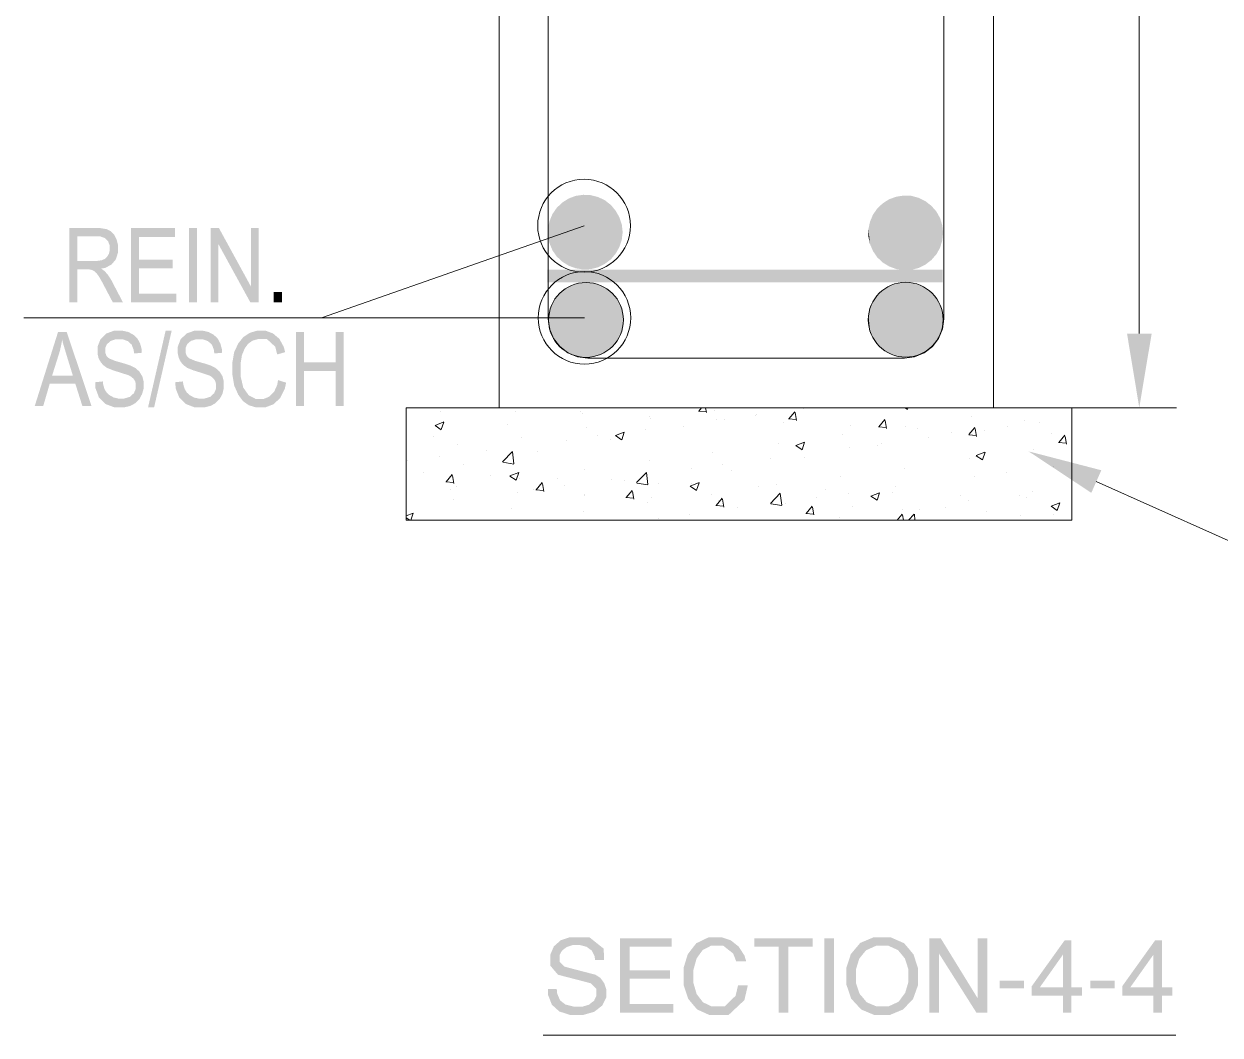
# Model space of a CAD drawing. Header units: millimetres. Extents: x 51.5 to 74.8, y 0.8 to 17.2.
# Drawn here: x 65.88 to 67.147, y 11.606 to 12.676 of the extents above; entities that cross this region are included whole.
import ezdxf

# ---------------------------------------------------------------- set-up
doc = ezdxf.new("R2010")
doc.units = ezdxf.units.MM
doc.layers.add('PDF_Geomertry', color=7, linetype='Continuous')
doc.layers.add('PDF_Solid Fills', color=7, linetype='Continuous')

msp = doc.modelspace()

# ---------------------------------------------------------------- hatches: boundary and pattern name
at = {"layer": 'PDF_Solid Fills', "transparency": 33554559}
h = msp.add_hatch(color=256, dxfattribs=at)
h.paths.add_polyline_path([(65.9286, 12.3813), (65.9286, 12.4598), (65.957, 12.4598), (65.9615, 12.4598), (65.9682, 12.4587), (65.9702, 12.4576), (65.9725, 12.4565), (65.9759, 12.4529), (65.9773, 12.4502), (65.9786, 12.4477), (65.98, 12.4418), (65.98, 12.4384), (65.98, 12.434), (65.9777, 12.4268), (65.9754, 12.424), (65.973, 12.4212), (65.9663, 12.4177), (65.9619, 12.417), (65.9637, 12.4159), (65.9665, 12.4138), (65.9673, 12.4127), (65.9693, 12.4104), (65.9726, 12.4054), (65.974, 12.4027), (65.9852, 12.3813), (65.9745, 12.3813), (65.9659, 12.3976), (65.9634, 12.4024), (65.9597, 12.4088), (65.9584, 12.4105), (65.9572, 12.4122), (65.9547, 12.4144), (65.9536, 12.4149), (65.9523, 12.4156), (65.949, 12.4162), (65.9469, 12.4162), (65.937, 12.4162), (65.937, 12.3813)])
h.paths.add_polyline_path([(65.937, 12.4252), (65.9554, 12.4252), (65.9584, 12.4252), (65.963, 12.4259), (65.9645, 12.4266), (65.9661, 12.4273), (65.9686, 12.4297), (65.9694, 12.4312), (65.9704, 12.4327), (65.9712, 12.4363), (65.9712, 12.4384), (65.9712, 12.4413), (65.9695, 12.4461), (65.9677, 12.4477), (65.9661, 12.4494), (65.9608, 12.4512), (65.9575, 12.4512), (65.937, 12.4512)])
for points in [[(65.9937, 12.3813), (65.9937, 12.4598), (66.0402, 12.4598), (66.0402, 12.4505), (66.0022, 12.4505), (66.0022, 12.4266), (66.0377, 12.4266), (66.0377, 12.4173), (66.0022, 12.4173), (66.0022, 12.3905), (66.0416, 12.3905), (66.0416, 12.3813)], [(66.0782, 12.3813), (66.0782, 12.4598), (66.0869, 12.4598), (66.1207, 12.3981), (66.1207, 12.4598), (66.1288, 12.4598), (66.1288, 12.3813), (66.1201, 12.3813), (66.0863, 12.4429), (66.0863, 12.3813)], [(65.9559, 12.2968), (65.964, 12.2976), (65.9643, 12.2944), (65.9657, 12.2894), (65.9669, 12.2876), (65.968, 12.2858), (65.9712, 12.2829), (65.9733, 12.2818), (65.9755, 12.2806), (65.9802, 12.2795), (65.9829, 12.2795), (65.9866, 12.2795), (65.9926, 12.2813), (65.9947, 12.2833), (65.9968, 12.2851), (65.9988, 12.2899), (65.9988, 12.2929), (65.9988, 12.2947), (65.9982, 12.2977), (65.9973, 12.299), (65.9966, 12.3002), (65.9943, 12.3024), (65.9927, 12.3033), (65.9912, 12.3041), (65.9845, 12.3063), (65.9794, 12.3079), (65.975, 12.3093), (65.9684, 12.3119), (65.9665, 12.3133), (65.9645, 12.3147), (65.9616, 12.3181), (65.9605, 12.3202), (65.9594, 12.3223), (65.9583, 12.327), (65.9583, 12.3297), (65.9583, 12.3344), (65.9615, 12.3423), (65.9645, 12.3452), (65.9676, 12.3483), (65.9759, 12.3513), (65.9811, 12.3513), (65.9847, 12.3513), (65.9909, 12.3499), (65.9937, 12.3484), (65.9963, 12.347), (66.0005, 12.343), (66.002, 12.3404), (66.0034, 12.3377), (66.0051, 12.3315), (66.0052, 12.3279), (65.997, 12.3272), (65.9966, 12.3309), (65.9944, 12.3366), (65.9925, 12.3384), (65.9905, 12.3402), (65.985, 12.3422), (65.9813, 12.3422), (65.9777, 12.3422), (65.9722, 12.3405), (65.9704, 12.3388), (65.9684, 12.3373), (65.9665, 12.3331), (65.9665, 12.3305), (65.9665, 12.3281), (65.9679, 12.3244), (65.9693, 12.3231), (65.9707, 12.3219), (65.977, 12.3193), (65.9819, 12.3179), (65.9866, 12.3166), (65.9933, 12.3144), (65.9952, 12.3134), (65.9983, 12.3119), (66.0027, 12.308), (66.0041, 12.3055), (66.0057, 12.303), (66.0072, 12.2972), (66.0072, 12.2938), (66.0072, 12.2904), (66.0055, 12.2843), (66.004, 12.2815), (66.0025, 12.2787), (65.9982, 12.2745), (65.9954, 12.273), (65.9927, 12.2716), (65.9862, 12.2701), (65.9823, 12.2701), (65.9763, 12.2701), (65.9668, 12.2737), (65.9633, 12.2773), (65.9597, 12.2809), (65.9561, 12.2906)], [(66.0408, 12.2968), (66.0488, 12.2976), (66.0491, 12.2944), (66.0507, 12.2894), (66.0518, 12.2876), (66.0529, 12.2858), (66.0562, 12.2829), (66.0583, 12.2818), (66.0604, 12.2806), (66.0652, 12.2795), (66.0679, 12.2795), (66.0716, 12.2795), (66.0776, 12.2813), (66.0797, 12.2833), (66.0818, 12.2851), (66.0838, 12.2899), (66.0838, 12.2929), (66.0838, 12.2947), (66.083, 12.2977), (66.0823, 12.299), (66.0815, 12.3002), (66.0793, 12.3024), (66.0777, 12.3033), (66.0762, 12.3041), (66.0695, 12.3063), (66.0644, 12.3079), (66.0598, 12.3093), (66.0533, 12.3119), (66.0515, 12.3133), (66.0495, 12.3147), (66.0465, 12.3181), (66.0454, 12.3202), (66.0444, 12.3223), (66.0433, 12.327), (66.0433, 12.3297), (66.0433, 12.3344), (66.0463, 12.3423), (66.0494, 12.3452), (66.0525, 12.3483), (66.0608, 12.3513), (66.0661, 12.3513), (66.0697, 12.3513), (66.0759, 12.3499), (66.0786, 12.3484), (66.0813, 12.347), (66.0855, 12.343), (66.0869, 12.3404), (66.0884, 12.3377), (66.09, 12.3315), (66.0901, 12.3279), (66.0819, 12.3272), (66.0816, 12.3309), (66.0794, 12.3366), (66.0773, 12.3384), (66.0754, 12.3402), (66.0698, 12.3422), (66.0663, 12.3422), (66.0627, 12.3422), (66.0572, 12.3405), (66.0552, 12.3388), (66.0534, 12.3373), (66.0515, 12.3331), (66.0515, 12.3305), (66.0515, 12.3281), (66.0529, 12.3244), (66.0543, 12.3231), (66.0557, 12.3219), (66.0619, 12.3193), (66.0668, 12.3179), (66.0716, 12.3166), (66.0783, 12.3144), (66.0802, 12.3134), (66.0832, 12.3119), (66.0876, 12.308), (66.0891, 12.3055), (66.0907, 12.303), (66.092, 12.2972), (66.092, 12.2938), (66.092, 12.2904), (66.0905, 12.2843), (66.089, 12.2815), (66.0873, 12.2787), (66.083, 12.2745), (66.0804, 12.273), (66.0776, 12.2716), (66.0711, 12.2701), (66.0672, 12.2701), (66.0613, 12.2701), (66.0518, 12.2737), (66.0482, 12.2773), (66.0447, 12.2809), (66.0409, 12.2906)], [(66.1494, 12.299), (66.158, 12.2963), (66.1566, 12.2898), (66.1516, 12.2799), (66.148, 12.2766), (66.1445, 12.2734), (66.1359, 12.2701), (66.1308, 12.2701), (66.1263, 12.2701), (66.1187, 12.2723), (66.1155, 12.2745), (66.1123, 12.2768), (66.1072, 12.2837), (66.1051, 12.2886), (66.103, 12.2933), (66.1011, 12.3047), (66.1011, 12.3113), (66.1011, 12.3177), (66.103, 12.3287), (66.1051, 12.3331), (66.1072, 12.3377), (66.1126, 12.3444), (66.1161, 12.3468), (66.1195, 12.349), (66.1272, 12.3513), (66.1315, 12.3513), (66.1362, 12.3513), (66.1441, 12.3484), (66.1475, 12.3455), (66.1509, 12.3426), (66.1555, 12.3341), (66.1569, 12.3286), (66.1486, 12.3261), (66.1465, 12.3343), (66.1377, 12.3424), (66.1313, 12.3424), (66.1282, 12.3424), (66.1225, 12.3408), (66.1201, 12.3391), (66.1177, 12.3374), (66.114, 12.3323), (66.1126, 12.3288), (66.1112, 12.3254), (66.1098, 12.3166), (66.1098, 12.3113), (66.1098, 12.3031), (66.1126, 12.2911), (66.1155, 12.287), (66.1183, 12.283), (66.1259, 12.279), (66.1307, 12.279), (66.1341, 12.279), (66.1401, 12.2815), (66.1426, 12.284), (66.1452, 12.2865), (66.1486, 12.294)], [(66.1686, 12.2715), (66.1686, 12.3499), (66.177, 12.3499), (66.177, 12.3177), (66.2105, 12.3177), (66.2105, 12.3499), (66.219, 12.3499), (66.219, 12.2715), (66.2105, 12.2715), (66.2105, 12.3086), (66.177, 12.3086), (66.177, 12.2715)], [(66.4969, 11.6509), (66.4969, 11.6456), (66.4927, 11.6372), (66.4884, 11.6338), (66.4843, 11.6306), (66.4729, 11.6273), (66.4658, 11.6273), (66.4584, 11.6273), (66.4472, 11.6309), (66.4433, 11.6345), (66.4394, 11.638), (66.4354, 11.6481), (66.4352, 11.6545), (66.4445, 11.6545), (66.445, 11.6498), (66.448, 11.6427), (66.4508, 11.6405), (66.4536, 11.6383), (66.4622, 11.6361), (66.468, 11.6361), (66.4722, 11.6361), (66.4788, 11.6381), (66.4813, 11.6402), (66.484, 11.6422), (66.4865, 11.6474), (66.4865, 11.6506), (66.4865, 11.6549), (66.4808, 11.6606), (66.475, 11.6622), (66.4537, 11.6677), (66.4458, 11.6698), (66.4379, 11.6791), (66.4379, 11.6863), (66.4379, 11.6915), (66.4415, 11.6998), (66.4451, 11.703), (66.4487, 11.7062), (66.4583, 11.7094), (66.4643, 11.7094), (66.4791, 11.7094), (66.4943, 11.6973), (66.4945, 11.6852), (66.485, 11.6852), (66.4847, 11.6893), (66.4816, 11.6954), (66.4787, 11.6974), (66.4762, 11.6993), (66.4694, 11.7011), (66.4651, 11.7011), (66.4613, 11.7011), (66.4551, 11.6991), (66.4526, 11.6972), (66.45, 11.6952), (66.4475, 11.6904), (66.4475, 11.6876), (66.4475, 11.6837), (66.4526, 11.6784), (66.4577, 11.677), (66.4823, 11.6706), (66.4855, 11.6698), (66.4908, 11.6663), (66.4927, 11.6637), (66.4948, 11.6608), (66.4969, 11.6545)], [(66.5679, 11.6297), (66.5116, 11.6297), (66.5116, 11.7083), (66.5661, 11.7083), (66.5661, 11.6993), (66.5216, 11.6993), (66.5216, 11.6745), (66.5643, 11.6745), (66.5643, 11.6656), (66.5216, 11.6656), (66.5216, 11.6387), (66.5679, 11.6387)], [(66.6468, 11.6584), (66.6432, 11.6429), (66.6266, 11.6273), (66.6136, 11.6273), (66.6058, 11.6273), (66.5932, 11.633), (66.5884, 11.6386), (66.5837, 11.6443), (66.5788, 11.6591), (66.5788, 11.6683), (66.5788, 11.677), (66.5832, 11.6913), (66.5875, 11.697), (66.5923, 11.7031), (66.6054, 11.7094), (66.6137, 11.7094), (66.6191, 11.7094), (66.6288, 11.7062), (66.6329, 11.7029), (66.637, 11.6997), (66.6432, 11.6902), (66.6451, 11.684), (66.6345, 11.684), (66.6313, 11.6922), (66.6208, 11.7005), (66.6133, 11.7005), (66.6079, 11.7005), (66.5991, 11.6959), (66.5958, 11.6915), (66.5926, 11.687), (66.5893, 11.6752), (66.5893, 11.6677), (66.5893, 11.6608), (66.5926, 11.6495), (66.5959, 11.6451), (66.5994, 11.6406), (66.6082, 11.6363), (66.6136, 11.6363), (66.6223, 11.6363), (66.6338, 11.6474), (66.6365, 11.6584)], [(66.7154, 11.6993), (66.6897, 11.6993), (66.6897, 11.6297), (66.6795, 11.6297), (66.6795, 11.6993), (66.6537, 11.6993), (66.6537, 11.7083), (66.7154, 11.7083)], [(66.9004, 11.6297), (66.8888, 11.6297), (66.8491, 11.6924), (66.8491, 11.6297), (66.839, 11.6297), (66.839, 11.7083), (66.8511, 11.7083), (66.8902, 11.6448), (66.8902, 11.7083), (66.9004, 11.7083)]]:
    msp.add_hatch(color=256, dxfattribs=at).paths.add_polyline_path(points)
h = msp.add_hatch(color=256, dxfattribs=at)
h.paths.add_polyline_path([(65.8918, 12.2715), (65.9165, 12.3499), (65.9257, 12.3499), (65.952, 12.2715), (65.9423, 12.2715), (65.9348, 12.2952), (65.9077, 12.2952), (65.9008, 12.2715)])
h.paths.add_polyline_path([(65.9102, 12.3037), (65.9322, 12.3037), (65.9255, 12.3255), (65.924, 12.3305), (65.9216, 12.3386), (65.9209, 12.3418), (65.9202, 12.338), (65.9186, 12.3305), (65.9175, 12.3268)])
h = msp.add_hatch(color=256, dxfattribs=at)
h.paths.add_polyline_path([(66.827, 11.6677), (66.827, 11.6587), (66.8218, 11.6441), (66.8165, 11.6386), (66.8112, 11.633), (66.7975, 11.6273), (66.7888, 11.6273), (66.7804, 11.6273), (66.7668, 11.633), (66.7616, 11.6387), (66.7563, 11.6444), (66.7512, 11.6593), (66.7512, 11.6684), (66.7512, 11.6772), (66.7559, 11.6916), (66.7607, 11.6973), (66.7658, 11.7034), (66.78, 11.7094), (66.7888, 11.7094), (66.798, 11.7094), (66.8123, 11.7031), (66.8176, 11.6969), (66.8223, 11.6912), (66.827, 11.6766)])
h.paths.add_polyline_path([(66.8168, 11.6687), (66.8168, 11.6756), (66.8132, 11.6869), (66.8094, 11.6915), (66.8057, 11.6959), (66.7957, 11.7004), (66.7894, 11.7004), (66.7826, 11.7004), (66.772, 11.6956), (66.7683, 11.6911), (66.7648, 11.6868), (66.7613, 11.6754), (66.7613, 11.6684), (66.7613, 11.6611), (66.7652, 11.6495), (66.769, 11.6451), (66.7727, 11.6406), (66.7829, 11.6363), (66.7891, 11.6363), (66.7959, 11.6363), (66.8065, 11.6412), (66.8101, 11.6461), (66.8134, 11.6505), (66.8168, 11.6619)])
h = msp.add_hatch(color=256, dxfattribs=at)
h.paths.add_polyline_path([(67.0005, 11.6477), (66.9894, 11.6477), (66.9894, 11.6297), (66.9804, 11.6297), (66.9804, 11.6477), (66.9475, 11.6477), (66.9475, 11.6577), (66.9822, 11.7061), (66.9894, 11.7061), (66.9894, 11.6566), (67.0005, 11.6566)])
h.paths.add_polyline_path([(66.9804, 11.6566), (66.9804, 11.6909), (66.9561, 11.6566)])
h = msp.add_hatch(color=256, dxfattribs=at)
h.paths.add_polyline_path([(67.0962, 11.6477), (67.0852, 11.6477), (67.0852, 11.6297), (67.0762, 11.6297), (67.0762, 11.6477), (67.0433, 11.6477), (67.0433, 11.6577), (67.078, 11.7061), (67.0852, 11.7061), (67.0852, 11.6566), (67.0962, 11.6566)])
h.paths.add_polyline_path([(67.0762, 11.6566), (67.0762, 11.6909), (67.0519, 11.6566)])

# ---------------------------------------------------------------- linework, layer by layer
at = {"layer": 'PDF_Geomertry', "lineweight": 0}
for points in [[(66.3836, 13.578), (66.9068, 13.578), (66.9068, 12.2698), (66.3836, 12.2698), (66.3836, 13.578)], [(66.2852, 12.2698), (66.9898, 12.2698), (66.9898, 12.1508), (66.2852, 12.1508), (66.2852, 12.2698)], [(66.2852, 12.2658), (66.2852, 12.2658), (66.2852, 12.2658), (66.2852, 12.2658)], [(66.2852, 12.2612), (66.2852, 12.2612), (66.2852, 12.2612)], [(66.329, 12.2698), (66.329, 12.2698), (66.329, 12.2698)], [(66.3729, 12.2698), (66.3729, 12.2698), (66.3729, 12.2698), (66.3729, 12.2698)], [(66.3913, 12.2698), (66.3913, 12.2698), (66.3913, 12.2698)], [(66.3952, 12.2698), (66.3952, 12.2698), (66.3952, 12.2698)], [(66.4613, 12.2698), (66.4613, 12.2698), (66.4613, 12.2698)], [(66.4648, 12.2698), (66.4648, 12.2698), (66.4648, 12.2698), (66.4648, 12.2698)], [(66.5276, 12.2698), (66.5276, 12.2698), (66.5276, 12.2698)], [(66.5595, 12.2698), (66.5595, 12.2698), (66.5595, 12.2698)], [(66.5938, 12.2698), (66.5938, 12.2698), (66.5938, 12.2698)], [(66.6601, 12.2698), (66.6601, 12.2698), (66.6601, 12.2698)], [(66.7263, 12.2698), (66.7263, 12.2698), (66.7263, 12.2698)], [(66.7409, 12.2698), (66.7409, 12.2698), (66.7409, 12.2698)], [(66.7837, 12.2698), (66.7837, 12.2698), (66.7837, 12.2698)], [(66.7926, 12.2698), (66.7926, 12.2698), (66.7926, 12.2698)], [(66.833, 12.2698), (66.833, 12.2698), (66.833, 12.2698)], [(66.8588, 12.2698), (66.8588, 12.2698), (66.8588, 12.2698)], [(66.925, 12.2698), (66.925, 12.2698), (66.925, 12.2698)], [(66.9251, 12.2698), (66.9251, 12.2698), (66.9251, 12.2698)], [(66.9518, 12.2698), (66.9518, 12.2698), (66.9518, 12.2698)], [(66.2852, 12.2555), (66.2852, 12.2555), (66.2852, 12.2555), (66.2852, 12.2555)], [(66.9898, 12.2583), (66.9898, 12.2583), (66.9898, 12.2583)], [(66.9898, 12.2561), (66.9898, 12.2561), (66.9898, 12.2561)], [(66.2852, 12.2315), (66.2852, 12.2315), (66.2852, 12.2315), (66.2852, 12.2315)], [(66.2852, 12.2134), (66.2852, 12.2134), (66.2852, 12.2134)], [(66.2852, 12.2133), (66.2852, 12.2133), (66.2852, 12.2133), (66.2852, 12.2133)], [(66.9898, 12.213), (66.9898, 12.213), (66.9898, 12.213)], [(66.2852, 12.1884), (66.2852, 12.1884), (66.2852, 12.1884), (66.2852, 12.1884)], [(66.2852, 12.1815), (66.2852, 12.1815), (66.2852, 12.1815)], [(66.2852, 12.1711), (66.2852, 12.1711), (66.2852, 12.1711)], [(66.9898, 12.1699), (66.9898, 12.1699), (66.9898, 12.1699)], [(66.2922, 12.1508), (66.2922, 12.1508), (66.2922, 12.1508), (66.2922, 12.1508)], [(66.4043, 12.1508), (66.4043, 12.1508), (66.4043, 12.1508)], [(66.4602, 12.1508), (66.4602, 12.1508), (66.4602, 12.1508)], [(66.5163, 12.1508), (66.5163, 12.1508), (66.5163, 12.1508), (66.5163, 12.1508)], [(66.5359, 12.1508), (66.5359, 12.1508), (66.5359, 12.1508)], [(66.6284, 12.1508), (66.6284, 12.1508), (66.6284, 12.1508)], [(66.6844, 12.1508), (66.6844, 12.1508), (66.6844, 12.1508), (66.6844, 12.1508)], [(66.7405, 12.1508), (66.7405, 12.1508), (66.7405, 12.1508), (66.7405, 12.1508)], [(66.8526, 12.1508), (66.8526, 12.1508), (66.8526, 12.1508)], [(66.8709, 12.1508), (66.8709, 12.1508), (66.8709, 12.1508)], [(66.9086, 12.1508), (66.9086, 12.1508), (66.9086, 12.1508), (66.9086, 12.1508)], [(66.9629, 12.1508), (66.9629, 12.1508), (66.9629, 12.1508)]]:
    msp.add_lwpolyline(points, close=True, dxfattribs=at)
for points in [[(67.0613, 13.4995), (67.0613, 12.3483)], [(66.8544, 13.4847), (66.8544, 12.364), (66.853, 12.3531), (66.8488, 12.3431), (66.8422, 12.3344), (66.8336, 12.3277), (66.8234, 12.3236), (66.8126, 12.3222), (66.4773, 12.3222), (66.4665, 12.3236), (66.4563, 12.3277), (66.4477, 12.3344), (66.4411, 12.3431), (66.4369, 12.3531), (66.4354, 12.364), (66.4354, 13.4847)], [(66.4734, 12.4624), (66.3809, 12.4299), (66.1955, 12.3649), (65.8804, 12.3649)], [(66.4738, 12.3649), (66.3758, 12.3649), (66.1955, 12.3649), (65.8911, 12.3649)], [(66.3219, 12.2659), (66.3219, 12.2659)], [(66.3297, 12.2694), (66.3297, 12.2694)], [(66.4007, 12.2663), (66.4007, 12.2663)], [(66.4475, 12.2698), (66.4475, 12.2698)], [(66.4694, 12.2656), (66.4694, 12.2656)], [(66.4716, 12.2633), (66.4716, 12.2633)], [(66.5426, 12.2604), (66.5426, 12.2604)], [(66.5569, 12.2698), (66.5569, 12.2698)], [(66.5947, 12.2662), (66.6026, 12.2655)], [(66.5948, 12.2663), (66.5979, 12.2698)], [(66.603, 12.2647), (66.602, 12.2698)], [(66.6113, 12.2666), (66.6113, 12.2666)], [(66.6155, 12.2698), (66.6155, 12.2698)], [(66.6488, 12.2698), (66.6488, 12.2698)], [(66.6552, 12.262), (66.6552, 12.262)], [(66.6562, 12.2631), (66.6562, 12.2631)], [(66.6716, 12.2698), (66.6716, 12.2698)], [(66.6902, 12.258), (66.6966, 12.2656)], [(66.6984, 12.2563), (66.6969, 12.2647)], [(66.7055, 12.2687), (66.7055, 12.2687)], [(66.7143, 12.2698), (66.7143, 12.2698)], [(66.8133, 12.2698), (66.8159, 12.268)], [(66.8159, 12.2681), (66.8165, 12.2698)], [(66.8397, 12.2698), (66.8397, 12.2698)], [(66.8832, 12.2602), (66.8832, 12.2602)], [(66.9069, 12.2698), (66.9069, 12.2698)], [(66.9265, 12.2698), (67.1007, 12.2698)], [(66.9513, 12.2695), (66.9513, 12.2695)], [(67.0613, 12.2698), (67.0613, 12.2698)], [(66.3157, 12.2511), (66.325, 12.2547)], [(66.3157, 12.2509), (66.3222, 12.2465)], [(66.3223, 12.2466), (66.325, 12.2545)], [(66.3919, 12.2523), (66.3919, 12.2523)], [(66.4761, 12.2488), (66.4761, 12.2488)], [(66.5443, 12.2581), (66.5443, 12.2581)], [(66.5787, 12.2498), (66.5787, 12.2498)], [(66.6136, 12.2573), (66.6136, 12.2573)], [(66.6219, 12.2577), (66.6219, 12.2577)], [(66.6844, 12.2544), (66.6844, 12.2544)], [(66.69, 12.2579), (66.6979, 12.2572)], [(66.7554, 12.2513), (66.7554, 12.2513)], [(66.7852, 12.2495), (66.7933, 12.2488)], [(66.7855, 12.2497), (66.7919, 12.2573)], [(66.7937, 12.2479), (66.7922, 12.2562)], [(66.8141, 12.2502), (66.8141, 12.2502)], [(66.8263, 12.2483), (66.8263, 12.2483)], [(66.8809, 12.2413), (66.8873, 12.249)], [(66.889, 12.2395), (66.8875, 12.2479)], [(66.922, 12.2494), (66.922, 12.2494)], [(66.9395, 12.2565), (66.9395, 12.2565)], [(66.9554, 12.2537), (66.9554, 12.2537)], [(66.3144, 12.2391), (66.3144, 12.2391)], [(66.407, 12.2388), (66.407, 12.2388)], [(66.4544, 12.2356), (66.4544, 12.2356)], [(66.4877, 12.2399), (66.4877, 12.2399)], [(66.5012, 12.2365), (66.5012, 12.2365)], [(66.5066, 12.2405), (66.5159, 12.244), (66.5133, 12.2359)], [(66.5066, 12.2404), (66.5132, 12.2358)], [(66.538, 12.2466), (66.538, 12.2466)], [(66.747, 12.2418), (66.747, 12.2418)], [(66.8382, 12.2383), (66.8382, 12.2383)], [(66.862, 12.2431), (66.862, 12.2431)], [(66.8807, 12.2412), (66.8886, 12.2405)], [(66.8973, 12.2454), (66.8973, 12.2454)], [(66.9683, 12.2423), (66.9683, 12.2423)], [(66.9762, 12.233), (66.9826, 12.2406)], [(66.9844, 12.2312), (66.9829, 12.2395)], [(66.3398, 12.2304), (66.3398, 12.2304)], [(66.3705, 12.2245), (66.3705, 12.2245)], [(66.3872, 12.2124), (66.3976, 12.2233)], [(66.3991, 12.2105), (66.3976, 12.2231)], [(66.4237, 12.2231), (66.4237, 12.2231)], [(66.6098, 12.2224), (66.6098, 12.2224)], [(66.6788, 12.2323), (66.6788, 12.2323)], [(66.6976, 12.2298), (66.7069, 12.2334)], [(66.6976, 12.2297), (66.7043, 12.2252), (66.7069, 12.2333)], [(66.7545, 12.2273), (66.7545, 12.2273)], [(66.7845, 12.2299), (66.7845, 12.2299)], [(66.7879, 12.2318), (66.7879, 12.2318)], [(66.8886, 12.2191), (66.8979, 12.2227)], [(66.8952, 12.2147), (66.898, 12.2226)], [(66.9498, 12.2254), (66.9498, 12.2254)], [(66.9759, 12.2329), (66.9838, 12.2322)], [(66.2869, 12.2136), (66.2869, 12.2136)], [(66.3201, 12.218), (66.3201, 12.218)], [(66.3462, 12.2099), (66.3462, 12.2099)], [(66.3873, 12.212), (66.3991, 12.2102)], [(66.5426, 12.2138), (66.5426, 12.2138)], [(66.6202, 12.2097), (66.6202, 12.2097)], [(66.6707, 12.2163), (66.6707, 12.2163)], [(66.707, 12.2166), (66.707, 12.2166)], [(66.8816, 12.2159), (66.8816, 12.2159)], [(66.8886, 12.219), (66.8952, 12.2145)], [(66.9898, 12.2105), (66.9898, 12.2105)], [(66.3038, 12.2015), (66.3038, 12.2015)], [(66.3273, 12.1913), (66.3337, 12.199)], [(66.3355, 12.1897), (66.334, 12.198)], [(66.3748, 12.1984), (66.3748, 12.1984)], [(66.395, 12.1976), (66.4043, 12.2012)], [(66.395, 12.1974), (66.4015, 12.193)], [(66.4016, 12.193), (66.4043, 12.2011)], [(66.4744, 12.2045), (66.4744, 12.2045)], [(66.529, 12.1905), (66.5394, 12.2013)], [(66.5409, 12.1884), (66.5394, 12.2011)], [(66.587, 12.2052), (66.587, 12.2052)], [(66.6295, 12.2033), (66.6295, 12.2033)], [(66.7454, 12.1974), (66.7454, 12.1974)], [(66.8126, 12.2059), (66.8126, 12.2059)], [(66.8872, 12.1969), (66.8872, 12.1969)], [(66.9204, 12.2013), (66.9204, 12.2013)], [(66.9708, 12.208), (66.9708, 12.208)], [(66.327, 12.1913), (66.3351, 12.1906)], [(66.3319, 12.1836), (66.3319, 12.1836)], [(66.3383, 12.1861), (66.3383, 12.1861)], [(66.4054, 12.1945), (66.4054, 12.1945)], [(66.4227, 12.183), (66.4291, 12.1906)], [(66.4308, 12.1813), (66.4293, 12.1897)], [(66.4458, 12.1954), (66.4458, 12.1954)], [(66.4527, 12.1876), (66.4527, 12.1876)], [(66.503, 12.1943), (66.503, 12.1943)], [(66.5166, 12.1924), (66.5166, 12.1924)], [(66.5293, 12.1901), (66.5411, 12.1881)], [(66.552, 12.1899), (66.552, 12.1899)], [(66.5859, 12.1869), (66.5952, 12.1905)], [(66.5859, 12.1868), (66.5926, 12.1823)], [(66.5876, 12.1894), (66.5876, 12.1894)], [(66.5926, 12.1824), (66.5952, 12.1904)], [(66.6586, 12.1865), (66.6586, 12.1865)], [(66.6772, 12.1881), (66.6772, 12.1881)], [(66.7295, 12.1834), (66.7295, 12.1834)], [(66.8032, 12.1859), (66.8032, 12.1859)], [(67.0158, 12.1916), (67.2051, 12.107), (67.5944, 12.107)], [(66.3355, 12.1722), (66.3355, 12.1722)], [(66.4029, 12.1805), (66.4029, 12.1805)], [(66.4194, 12.1831), (66.4194, 12.1831)], [(66.4225, 12.183), (66.4304, 12.1823)], [(66.4737, 12.1776), (66.4737, 12.1776)], [(66.4744, 12.1766), (66.4744, 12.1766)], [(66.5177, 12.1747), (66.5257, 12.174)], [(66.518, 12.1747), (66.5244, 12.1823)], [(66.5262, 12.173), (66.5247, 12.1813)], [(66.5447, 12.1745), (66.5447, 12.1745)], [(66.6082, 12.1781), (66.6082, 12.1781)], [(66.6133, 12.1663), (66.6197, 12.174)], [(66.6157, 12.1716), (66.6157, 12.1716)], [(66.6215, 12.1647), (66.62, 12.173)], [(66.6709, 12.1686), (66.6812, 12.1793)], [(66.6827, 12.1665), (66.6812, 12.1791)], [(66.7195, 12.1749), (66.7195, 12.1749)], [(66.7529, 12.1793), (66.7529, 12.1793)], [(66.7769, 12.1762), (66.7836, 12.1718), (66.7863, 12.1798)], [(66.7769, 12.1763), (66.7862, 12.1798)], [(66.8005, 12.1804), (66.8005, 12.1804)], [(66.8715, 12.1774), (66.8715, 12.1774)], [(66.88, 12.1718), (66.88, 12.1718)], [(66.934, 12.1772), (66.934, 12.1772)], [(66.9423, 12.1744), (66.9423, 12.1744)], [(66.9482, 12.1811), (66.9482, 12.1811)], [(66.2852, 12.1655), (66.2852, 12.1655)], [(66.2852, 12.1555), (66.2926, 12.1583)], [(66.2901, 12.1508), (66.2926, 12.1581)], [(66.3969, 12.1634), (66.3969, 12.1634)], [(66.4727, 12.1602), (66.4727, 12.1602)], [(66.5411, 12.1697), (66.5411, 12.1697)], [(66.613, 12.1663), (66.6211, 12.1656)], [(66.6357, 12.1638), (66.6357, 12.1638)], [(66.6711, 12.168), (66.6829, 12.1662)], [(66.6866, 12.1686), (66.6866, 12.1686)], [(66.7084, 12.158), (66.7163, 12.1573)], [(66.7087, 12.158), (66.7151, 12.1656)], [(66.7168, 12.1563), (66.7152, 12.1647)], [(66.7576, 12.1656), (66.7576, 12.1656)], [(66.8109, 12.1618), (66.8109, 12.1618)], [(66.8284, 12.1626), (66.8284, 12.1626)], [(66.8565, 12.1638), (66.8565, 12.1638)], [(66.8994, 12.1595), (66.8994, 12.1595)], [(66.9679, 12.1656), (66.9772, 12.1693)], [(66.9679, 12.1655), (66.9745, 12.1611), (66.9773, 12.1691)], [(66.9898, 12.1627), (66.9898, 12.1627)], [(66.2852, 12.1533), (66.289, 12.1508)], [(66.3172, 12.1508), (66.3172, 12.1508)], [(66.3187, 12.1508), (66.3187, 12.1508)], [(66.3482, 12.1508), (66.3482, 12.1508)], [(66.3834, 12.1508), (66.3834, 12.1508)], [(66.4497, 12.1508), (66.4497, 12.1508)], [(66.5159, 12.1508), (66.5159, 12.1508)], [(66.552, 12.1529), (66.552, 12.1529)], [(66.5723, 12.1508), (66.5723, 12.1508)], [(66.5822, 12.1508), (66.5822, 12.1508)], [(66.5854, 12.1572), (66.5854, 12.1572)], [(66.6484, 12.1508), (66.6484, 12.1508)], [(66.7147, 12.1508), (66.7147, 12.1508)], [(66.7438, 12.1533), (66.7438, 12.1533)], [(66.7808, 12.1508), (66.7808, 12.1508)], [(66.7965, 12.1508), (66.7965, 12.1508)], [(66.8048, 12.1508), (66.8104, 12.1573)], [(66.8116, 12.1508), (66.8107, 12.1563)], [(66.8168, 12.1508), (66.823, 12.1573)], [(66.8238, 12.1508), (66.8232, 12.1572)], [(66.847, 12.1508), (66.847, 12.1508)], [(66.8991, 12.1508), (66.8991, 12.1508)], [(66.9133, 12.1508), (66.9133, 12.1508)], [(66.9358, 12.1555), (66.9358, 12.1555)], [(66.9647, 12.1508), (66.9647, 12.1508)], [(66.9704, 12.1566), (66.9704, 12.1566)], [(66.9795, 12.1508), (66.9795, 12.1508)], [(66.4301, 11.6059), (66.5019, 11.6059), (66.5737, 11.6059), (66.6515, 11.6059), (66.7172, 11.6059), (66.7472, 11.6059), (66.8309, 11.6059), (66.9086, 11.6059), (66.9444, 11.6059), (67.0044, 11.6059), (67.0402, 11.6059), (67.1001, 11.6059)]]:
    msp.add_lwpolyline(points, dxfattribs=at)
for centre, radius in [((66.4738, 12.3649), 0.049), ((66.4755, 12.3627), 0.0396), ((66.814, 12.3629), 0.0396)]:
    msp.add_circle(centre, radius, dxfattribs=at)
msp.add_open_spline([(66.5226, 12.4624), (66.5226, 12.4895), (66.5005, 12.5115), (66.4734, 12.5115), (66.4463, 12.5115), (66.4244, 12.4895), (66.4244, 12.4624), (66.4244, 12.4354), (66.4463, 12.4133), (66.4734, 12.4133), (66.5005, 12.4133), (66.5226, 12.4354), (66.5226, 12.4624)], degree=3, knots=[0, 0, 0, 0, 1, 1, 1, 2, 2, 2, 3, 3, 3, 4, 4, 4, 4], dxfattribs=at)
at = {"layer": 'PDF_Solid Fills', "transparency": 33554559}
for points in [[(66.4572, 12.4201), (66.4504, 12.4869), (66.4572, 12.4201), (66.4572, 12.4912)], [(66.4647, 12.4173), (66.4572, 12.4912), (66.4647, 12.4173), (66.4647, 12.494)], [(66.4572, 12.4201), (66.4572, 12.4912), (66.4572, 12.4201), (66.4647, 12.4173)], [(66.4726, 12.4161), (66.4647, 12.494), (66.4726, 12.4161), (66.4726, 12.4951)], [(66.4647, 12.4173), (66.4647, 12.494), (66.4647, 12.4173), (66.4726, 12.4161)], [(66.4807, 12.4165), (66.4726, 12.4951), (66.4807, 12.4165), (66.4807, 12.4947)], [(66.4726, 12.4161), (66.4726, 12.4951), (66.4726, 12.4161), (66.4807, 12.4165)], [(66.4884, 12.4184), (66.4807, 12.4947), (66.4884, 12.4184), (66.4884, 12.4927)], [(66.4807, 12.4165), (66.4807, 12.4947), (66.4807, 12.4165), (66.4884, 12.4184)], [(66.4955, 12.422), (66.4884, 12.4927), (66.4955, 12.422), (66.4955, 12.4893)], [(66.4884, 12.4184), (66.4884, 12.4927), (66.4884, 12.4184), (66.4955, 12.422)], [(66.5019, 12.4269), (66.4955, 12.4893), (66.5019, 12.4269), (66.5019, 12.4843)], [(66.4955, 12.422), (66.4955, 12.4893), (66.4955, 12.422), (66.5019, 12.4269)], [(66.7965, 12.4193), (66.7897, 12.4861), (66.7965, 12.4193), (66.7965, 12.4904)], [(66.804, 12.4165), (66.7965, 12.4904), (66.804, 12.4165), (66.804, 12.4931)], [(66.7965, 12.4193), (66.7965, 12.4904), (66.7965, 12.4193), (66.804, 12.4165)], [(66.8119, 12.4152), (66.804, 12.4931), (66.8119, 12.4152), (66.8119, 12.4943)], [(66.804, 12.4165), (66.804, 12.4931), (66.804, 12.4165), (66.8119, 12.4152)], [(66.82, 12.4156), (66.8119, 12.4943), (66.82, 12.4156), (66.82, 12.494)], [(66.8119, 12.4152), (66.8119, 12.4943), (66.8119, 12.4152), (66.82, 12.4156)], [(66.8277, 12.4177), (66.82, 12.494), (66.8277, 12.4177), (66.8277, 12.4919)], [(66.82, 12.4156), (66.82, 12.494), (66.82, 12.4156), (66.8277, 12.4177)], [(66.8348, 12.4212), (66.8277, 12.4919), (66.8348, 12.4212), (66.8348, 12.4884)], [(66.8277, 12.4177), (66.8277, 12.4919), (66.8277, 12.4177), (66.8348, 12.4212)], [(66.8412, 12.4261), (66.8348, 12.4884), (66.8412, 12.4261), (66.8412, 12.4834)], [(66.8348, 12.4212), (66.8348, 12.4884), (66.8348, 12.4212), (66.8412, 12.4261)], [(66.44, 12.4363), (66.4369, 12.4674), (66.44, 12.4363), (66.44, 12.4748)], [(66.4445, 12.4298), (66.44, 12.4748), (66.4445, 12.4298), (66.4445, 12.4813)], [(66.44, 12.4363), (66.44, 12.4748), (66.44, 12.4363), (66.4445, 12.4298)], [(66.4504, 12.4243), (66.4445, 12.4813), (66.4504, 12.4243), (66.4504, 12.4869)], [(66.4445, 12.4298), (66.4445, 12.4813), (66.4445, 12.4298), (66.4504, 12.4243)], [(66.4504, 12.4243), (66.4504, 12.4869), (66.4504, 12.4243), (66.4572, 12.4201)], [(66.507, 12.433), (66.5019, 12.4843), (66.507, 12.433), (66.507, 12.4781)], [(66.5019, 12.4269), (66.5019, 12.4843), (66.5019, 12.4269), (66.507, 12.433)], [(66.5109, 12.4399), (66.507, 12.4781), (66.5109, 12.4399), (66.5109, 12.4712)], [(66.507, 12.433), (66.507, 12.4781), (66.507, 12.433), (66.5109, 12.4399)], [(66.7838, 12.429), (66.7793, 12.474), (66.7838, 12.429), (66.7838, 12.4805)], [(66.7897, 12.4234), (66.7838, 12.4805), (66.7897, 12.4234), (66.7897, 12.4861)], [(66.7838, 12.429), (66.7838, 12.4805), (66.7838, 12.429), (66.7897, 12.4234)], [(66.7897, 12.4234), (66.7897, 12.4861), (66.7897, 12.4234), (66.7965, 12.4193)], [(66.8465, 12.4322), (66.8412, 12.4834), (66.8465, 12.4322), (66.8465, 12.4774)], [(66.8412, 12.4261), (66.8412, 12.4834), (66.8412, 12.4261), (66.8465, 12.4322)], [(66.8504, 12.4391), (66.8465, 12.4774), (66.8504, 12.4391), (66.8504, 12.4704)], [(66.8465, 12.4322), (66.8465, 12.4774), (66.8465, 12.4322), (66.8504, 12.4391)], [(66.4369, 12.4437), (66.4352, 12.4597), (66.4369, 12.4437), (66.4369, 12.4674)], [(66.4369, 12.4437), (66.4369, 12.4674), (66.4369, 12.4437), (66.44, 12.4363)], [(66.5134, 12.4476), (66.5109, 12.4712), (66.5134, 12.4476), (66.5134, 12.4636)], [(66.5109, 12.4399), (66.5109, 12.4712), (66.5109, 12.4399), (66.5134, 12.4476)], [(66.5134, 12.4476), (66.5134, 12.4636), (66.5134, 12.4476), (66.5143, 12.4556)], [(66.7762, 12.443), (66.7745, 12.4588), (66.7762, 12.443), (66.7762, 12.4666)], [(66.7793, 12.4356), (66.7762, 12.4666), (66.7793, 12.4356), (66.7793, 12.474)], [(66.7762, 12.443), (66.7762, 12.4666), (66.7762, 12.443), (66.7793, 12.4356)], [(66.7793, 12.4356), (66.7793, 12.474), (66.7793, 12.4356), (66.7838, 12.429)], [(66.8527, 12.4468), (66.8504, 12.4704), (66.8527, 12.4468), (66.8527, 12.4627)], [(66.8504, 12.4391), (66.8504, 12.4704), (66.8504, 12.4391), (66.8527, 12.4468)], [(66.8527, 12.4468), (66.8527, 12.4627), (66.8527, 12.4468), (66.8536, 12.4548)], [(66.055, 12.3813), (66.055, 12.4598), (66.0636, 12.3813), (66.0636, 12.4598)], [(66.4352, 12.4516), (66.4352, 12.4597), (66.4352, 12.4516), (66.4369, 12.4437)], [(66.7745, 12.4508), (66.7745, 12.4588), (66.7745, 12.4508), (66.7762, 12.443)], [(66.4345, 12.4026), (66.4345, 12.4158), (66.8532, 12.4026), (66.8532, 12.4158)], [(66.4657, 12.3245), (66.4582, 12.3983), (66.4657, 12.3245), (66.4657, 12.4011)], [(66.4736, 12.3233), (66.4657, 12.4011), (66.4736, 12.3233), (66.4736, 12.4023)], [(66.4657, 12.3245), (66.4657, 12.4011), (66.4657, 12.3245), (66.4736, 12.3233)], [(66.4815, 12.3237), (66.4736, 12.4023), (66.4815, 12.3237), (66.4815, 12.4019)], [(66.4736, 12.3233), (66.4736, 12.4023), (66.4736, 12.3233), (66.4815, 12.3237)], [(66.4893, 12.3256), (66.4815, 12.4019), (66.4893, 12.3256), (66.4893, 12.3999)], [(66.4815, 12.3237), (66.4815, 12.4019), (66.4815, 12.3237), (66.4893, 12.3256)], [(66.4965, 12.3293), (66.4893, 12.3999), (66.4965, 12.3293), (66.4965, 12.3963)], [(66.4893, 12.3256), (66.4893, 12.3999), (66.4893, 12.3256), (66.4965, 12.3293)], [(66.8041, 12.3245), (66.7966, 12.3984), (66.8041, 12.3245), (66.8041, 12.4012)], [(66.812, 12.3234), (66.8041, 12.4012), (66.812, 12.3234), (66.812, 12.4024)], [(66.8041, 12.3245), (66.8041, 12.4012), (66.8041, 12.3245), (66.812, 12.3234)], [(66.82, 12.3237), (66.812, 12.4024), (66.82, 12.3237), (66.82, 12.402)], [(66.812, 12.3234), (66.812, 12.4024), (66.812, 12.3234), (66.82, 12.3237)], [(66.8277, 12.3258), (66.82, 12.402), (66.8277, 12.3258), (66.8277, 12.3999)], [(66.82, 12.3237), (66.82, 12.402), (66.82, 12.3237), (66.8277, 12.3258)], [(66.835, 12.3293), (66.8277, 12.3999), (66.835, 12.3293), (66.835, 12.3965)], [(66.8277, 12.3258), (66.8277, 12.3999), (66.8277, 12.3258), (66.835, 12.3293)], [(66.1447, 12.3813), (66.1447, 12.3923), (66.1537, 12.3813), (66.1537, 12.3923)], [(66.4455, 12.337), (66.4409, 12.382), (66.4455, 12.337), (66.4455, 12.3886)], [(66.4513, 12.3315), (66.4455, 12.3886), (66.4513, 12.3315), (66.4513, 12.3941)], [(66.4455, 12.337), (66.4455, 12.3886), (66.4455, 12.337), (66.4513, 12.3315)], [(66.4582, 12.3273), (66.4513, 12.3941), (66.4582, 12.3273), (66.4582, 12.3983)], [(66.4513, 12.3315), (66.4513, 12.3941), (66.4513, 12.3315), (66.4582, 12.3273)], [(66.4582, 12.3273), (66.4582, 12.3983), (66.4582, 12.3273), (66.4657, 12.3245)], [(66.5029, 12.3341), (66.4965, 12.3963), (66.5029, 12.3341), (66.5029, 12.3915)], [(66.4965, 12.3293), (66.4965, 12.3963), (66.4965, 12.3293), (66.5029, 12.3341)], [(66.508, 12.3402), (66.5029, 12.3915), (66.508, 12.3402), (66.508, 12.3854)], [(66.5029, 12.3341), (66.5029, 12.3915), (66.5029, 12.3341), (66.508, 12.3402)], [(66.784, 12.3372), (66.7794, 12.382), (66.784, 12.3372), (66.784, 12.3887)], [(66.7898, 12.3316), (66.784, 12.3887), (66.7898, 12.3316), (66.7898, 12.3943)], [(66.784, 12.3372), (66.784, 12.3887), (66.784, 12.3372), (66.7898, 12.3316)], [(66.7966, 12.3273), (66.7898, 12.3943), (66.7966, 12.3273), (66.7966, 12.3984)], [(66.7898, 12.3316), (66.7898, 12.3943), (66.7898, 12.3316), (66.7966, 12.3273)], [(66.7966, 12.3273), (66.7966, 12.3984), (66.7966, 12.3273), (66.8041, 12.3245)], [(66.8413, 12.3343), (66.835, 12.3965), (66.8413, 12.3343), (66.8413, 12.3916)], [(66.835, 12.3293), (66.835, 12.3965), (66.835, 12.3293), (66.8413, 12.3343)], [(66.8465, 12.3402), (66.8413, 12.3916), (66.8465, 12.3402), (66.8465, 12.3855)], [(66.8413, 12.3343), (66.8413, 12.3916), (66.8413, 12.3343), (66.8465, 12.3402)], [(66.4377, 12.3509), (66.4362, 12.3668), (66.4377, 12.3509), (66.4377, 12.3747)], [(66.4409, 12.3436), (66.4377, 12.3747), (66.4409, 12.3436), (66.4409, 12.382)], [(66.4377, 12.3509), (66.4377, 12.3747), (66.4377, 12.3509), (66.4409, 12.3436)], [(66.4409, 12.3436), (66.4409, 12.382), (66.4409, 12.3436), (66.4455, 12.337)], [(66.5119, 12.3472), (66.508, 12.3854), (66.5119, 12.3472), (66.5119, 12.3784)], [(66.508, 12.3402), (66.508, 12.3854), (66.508, 12.3402), (66.5119, 12.3472)], [(66.5143, 12.3548), (66.5119, 12.3784), (66.5143, 12.3548), (66.5143, 12.3708)], [(66.5119, 12.3472), (66.5119, 12.3784), (66.5119, 12.3472), (66.5143, 12.3548)], [(66.7762, 12.3511), (66.7747, 12.3669), (66.7762, 12.3511), (66.7762, 12.3747)], [(66.7794, 12.3437), (66.7762, 12.3747), (66.7794, 12.3437), (66.7794, 12.382)], [(66.7762, 12.3511), (66.7762, 12.3747), (66.7762, 12.3511), (66.7794, 12.3437)], [(66.7794, 12.3437), (66.7794, 12.382), (66.7794, 12.3437), (66.784, 12.3372)], [(66.8504, 12.3473), (66.8465, 12.3855), (66.8504, 12.3473), (66.8504, 12.3786)], [(66.8465, 12.3402), (66.8465, 12.3855), (66.8465, 12.3402), (66.8504, 12.3473)], [(66.8527, 12.3549), (66.8504, 12.3786), (66.8527, 12.3549), (66.8527, 12.3709)], [(66.8504, 12.3473), (66.8504, 12.3786), (66.8504, 12.3473), (66.8527, 12.3549)], [(66.4362, 12.3588), (66.4362, 12.3668), (66.4362, 12.3588), (66.4377, 12.3509)], [(66.5143, 12.3548), (66.5143, 12.3708), (66.5143, 12.3548), (66.5151, 12.3627)], [(66.7747, 12.3588), (66.7747, 12.3669), (66.7747, 12.3588), (66.7762, 12.3511)], [(66.8527, 12.3549), (66.8527, 12.3709), (66.8527, 12.3549), (66.8536, 12.3629)], [(66.0118, 12.2701), (66.0304, 12.3513), (66.0182, 12.2701), (66.0368, 12.3513)], [(67.0483, 12.3483), (67.0744, 12.3483), (67.0613, 12.2698)], [(67.0105, 12.1797), (66.9441, 12.2236), (67.0105, 12.1797), (67.0211, 12.2036)], [(66.7382, 11.6297), (66.728, 11.6297), (66.7382, 11.7083), (66.728, 11.7083)], [(66.9393, 11.6555), (66.9136, 11.6555), (66.9393, 11.6634), (66.9136, 11.6634)], [(67.0351, 11.6555), (67.0094, 11.6555), (67.0351, 11.6634), (67.0094, 11.6634)]]:
    msp.add_solid(points, dxfattribs=at)

doc.saveas('drawing.dxf')
